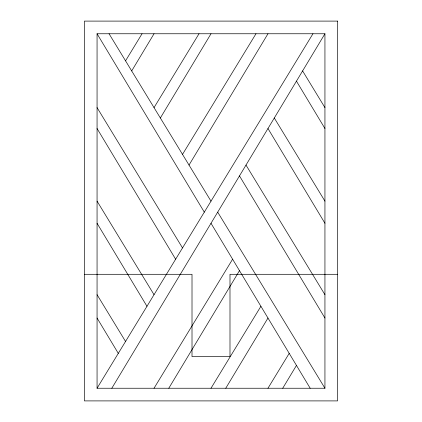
<?xml version="1.0" encoding="UTF-8"?>
<svg xmlns="http://www.w3.org/2000/svg" width="422" height="422" viewBox="0 0 422 422"><rect width="100%" height="100%" fill="white"/><g stroke="black" fill="none" stroke-linecap="round" stroke-linejoin="round"><path stroke-width="0.63" d="M131.69 70.922L154.03 33.76M160.355 117.996L211 33.76M189.024 165.071L267.97 33.76M111.825 388.24L324.94 33.76L97.06 33.76L97.06 388.24L324.94 388.24L324.94 33.76M168.795 388.24L239.485 270.66M225.765 388.24L267.97 318.04M282.735 388.24L296.455 365.42M125.545 60.837L142.035 33.76M154.03 107.61L199.005 33.76M182.515 154.378L255.975 33.76M97.06 388.24L312.945 33.76M154.03 388.24L232.606 259.219M211 388.24L260.907 306.293M267.97 388.24L289.207 353.367M84.4 274.3L192.01 274.3L192.01 356.59L229.99 356.59L229.99 274.3L337.6 274.3M302.6 70.922L324.94 107.61M274.295 117.996L324.94 201.152M245.994 165.071L324.94 294.698M109.055 33.76L211 201.152M217.694 212.145L324.94 388.24M97.06 107.61L182.515 247.925M97.06 201.152L154.03 294.698M97.06 294.698L125.545 341.467M296.455 81.14L324.94 128.52M267.97 128.52L324.94 223.28M239.485 175.9L324.94 318.04M97.06 33.76L204.306 212.145M211 223.28L310.175 388.24M97.06 128.52L175.636 259.219M97.06 223.28L146.967 306.293M97.06 318.04L118.297 353.367M337.6 21.1L84.4 21.1L84.4 400.9L337.6 400.9L337.6 21.1"/></g></svg>
